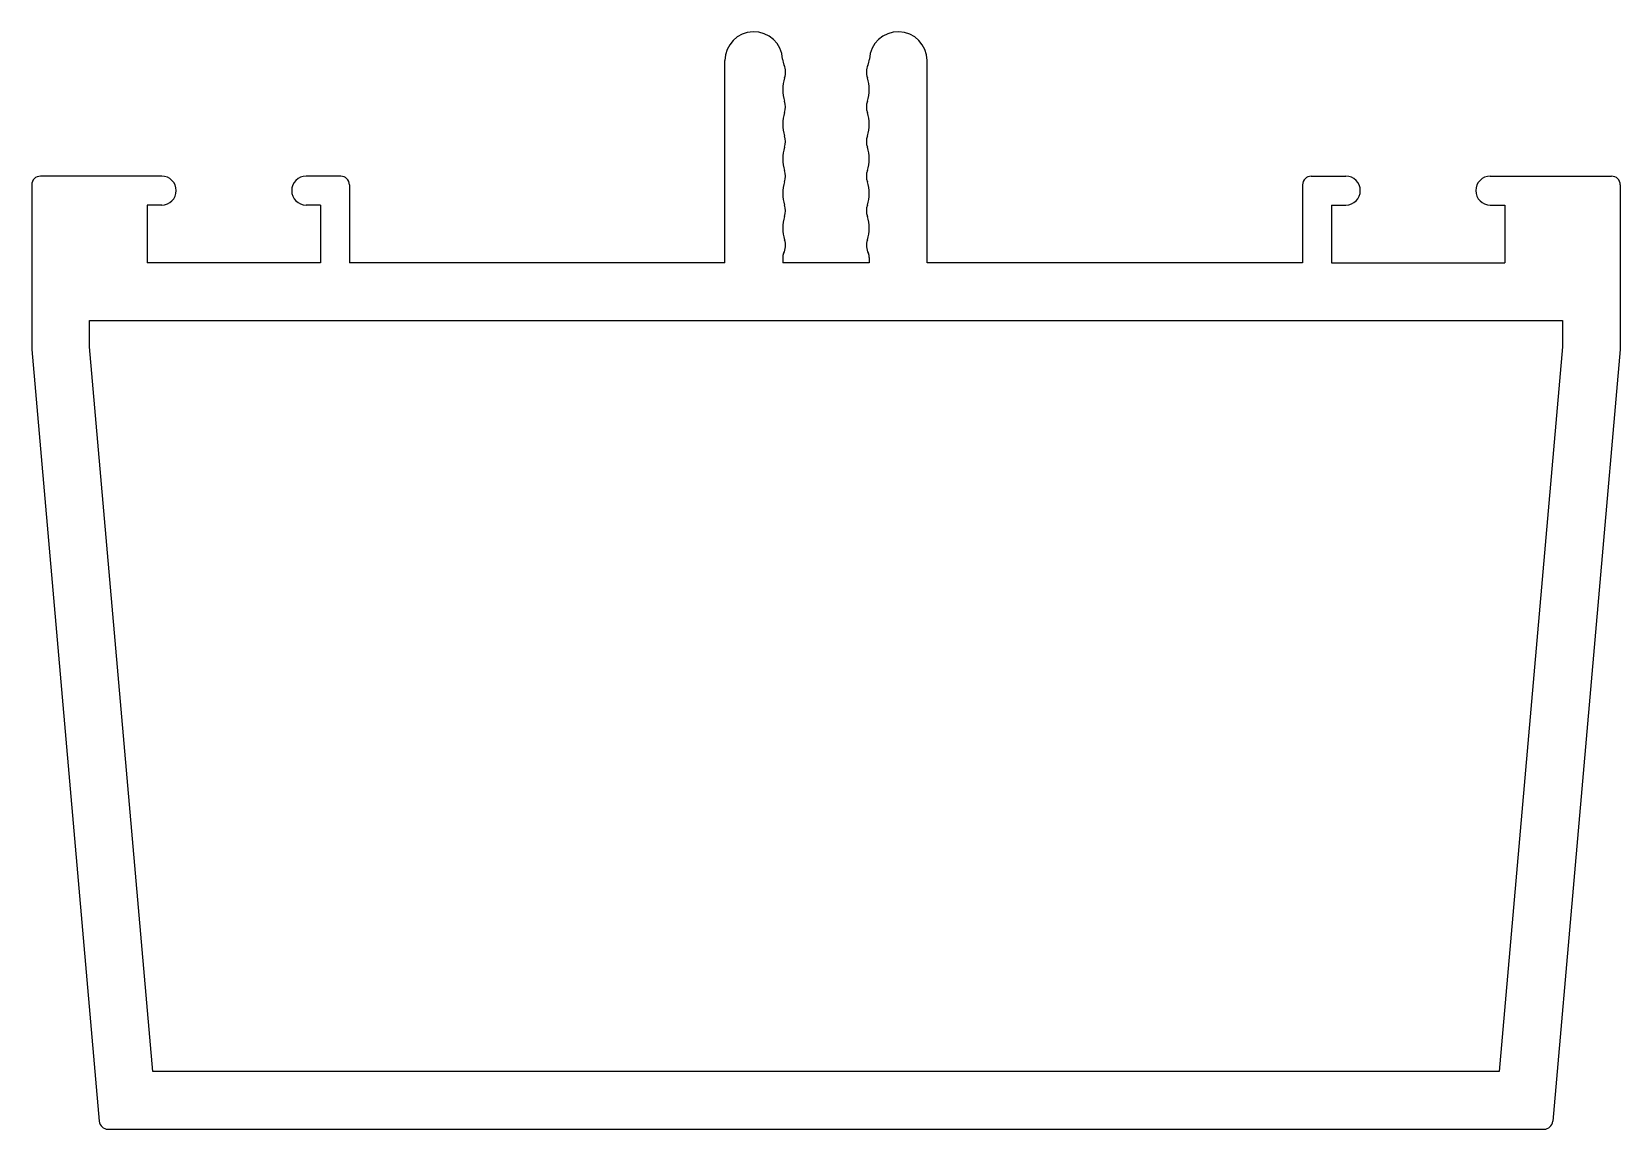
# Model space of a CAD drawing. Extents: x 1762.3 to 1817.3, y 1997.4 to 2035.4.
import ezdxf

# ---------------------------------------------------------------- set-up
doc = ezdxf.new("R2010")
doc.units = 0
doc.layers.get('0').update_dxf_attribs({"linetype": 'CONTINUOUS'})

msp = doc.modelspace()

# ---------------------------------------------------------------- linework, layer by layer
for p, q in [((1786.284, 2027.387), (1786.284, 2034.387)), ((1793.284, 2027.387), (1793.284, 2034.387)), ((1762.284, 2030.087), (1762.284, 2024.387)), ((1766.784, 2030.387), (1762.584, 2030.387)), ((1772.984, 2030.387), (1771.784, 2030.387)), ((1773.284, 2030.087), (1773.284, 2027.387)), ((1806.284, 2030.087), (1806.284, 2027.387)), ((1806.584, 2030.387), (1807.784, 2030.387)), ((1812.784, 2030.387), (1816.984, 2030.387)), ((1817.284, 2030.087), (1817.284, 2024.387)), ((1766.284, 2029.387), (1766.284, 2027.387)), ((1766.784, 2029.387), (1766.284, 2029.387)), ((1772.284, 2029.387), (1771.784, 2029.387)), ((1772.284, 2029.387), (1772.284, 2027.387)), ((1807.284, 2029.387), (1807.284, 2027.387)), ((1807.284, 2029.387), (1807.784, 2029.387)), ((1812.784, 2029.387), (1813.284, 2029.387)), ((1813.284, 2029.387), (1813.284, 2027.387)), ((1772.284, 2027.387), (1766.284, 2027.387)), ((1786.284, 2027.387), (1773.284, 2027.387)), ((1788.284, 2027.574), (1788.284, 2027.387)), ((1791.284, 2027.387), (1788.284, 2027.387)), ((1791.284, 2027.574), (1791.284, 2027.387)), ((1806.284, 2027.387), (1793.284, 2027.387)), ((1807.284, 2027.387), (1813.284, 2027.387)), ((1764.284, 2024.474), (1764.284, 2025.387)), ((1764.284, 2025.387), (1815.284, 2025.387)), ((1815.284, 2025.387), (1815.284, 2024.474)), ((1762.284, 2024.387), (1764.622, 1997.661)), ((1766.479, 1999.387), (1764.284, 2024.474)), ((1815.284, 2024.474), (1813.089, 1999.387)), ((1817.284, 2024.387), (1814.946, 1997.661)), ((1813.089, 1999.387), (1766.479, 1999.387)), ((1764.921, 1997.387), (1814.647, 1997.387))]:
    msp.add_line(p, q)
for centre, radius, start, end in [((1787.284, 2034.387), 1, 3.0344, 180), ((1792.284, 2034.387), 1, 0, 176.9656), ((1788.882, 2034.471), 0.6, 183.0344, 203.823), ((1787.784, 2033.987), 0.6, 341.0754, 23.823), ((1791.784, 2033.987), 0.6, 156.177, 198.9246), ((1790.686, 2034.471), 0.6, 336.177, 356.9656), ((1789.534, 2033.387), 1.25, 161.0754, 198.9246), ((1790.034, 2033.387), 1.25, 341.0754, 18.9246), ((1787.784, 2032.787), 0.6, 341.0754, 18.9246), ((1791.784, 2032.787), 0.6, 161.0754, 198.9246), ((1789.534, 2032.187), 1.25, 161.0754, 198.9246), ((1790.034, 2032.187), 1.25, 341.0754, 18.9246), ((1787.784, 2031.587), 0.6, 341.0754, 18.9246), ((1791.784, 2031.587), 0.6, 161.0754, 198.9246), ((1789.534, 2030.987), 1.25, 161.0754, 198.9246), ((1790.034, 2030.987), 1.25, 341.0754, 18.9246), ((1762.584, 2030.087), 0.3, 90, 180), ((1766.784, 2029.887), 0.5, 270, 90), ((1771.784, 2029.887), 0.5, 90, 270), ((1772.984, 2030.087), 0.3, 0, 90), ((1789.534, 2029.787), 1.25, 161.0754, 198.9246), ((1787.784, 2030.387), 0.6, 341.0754, 18.9246), ((1791.784, 2030.387), 0.6, 161.0754, 198.9246), ((1790.034, 2029.787), 1.25, 341.0754, 18.9246), ((1806.584, 2030.087), 0.3, 90, 180), ((1807.784, 2029.887), 0.5, 270, 90), ((1812.784, 2029.887), 0.5, 90, 270), ((1816.984, 2030.087), 0.3, 0, 90), ((1789.534, 2028.587), 1.25, 161.0754, 198.9246), ((1787.784, 2029.187), 0.6, 341.0754, 18.9246), ((1791.784, 2029.187), 0.6, 161.0754, 198.9246), ((1790.034, 2028.587), 1.25, 341.0754, 18.9246), ((1787.784, 2027.987), 0.6, 332.734, 18.9246), ((1791.784, 2027.987), 0.6, 161.0754, 207.266), ((1788.584, 2027.574), 0.3, 152.734, 180), ((1790.984, 2027.574), 0.3, 0, 27.266), ((1764.921, 1997.687), 0.3, 185, 270), ((1814.647, 1997.687), 0.3, 270, 355)]:
    msp.add_arc(centre, radius, start, end)

doc.saveas('drawing.dxf')
